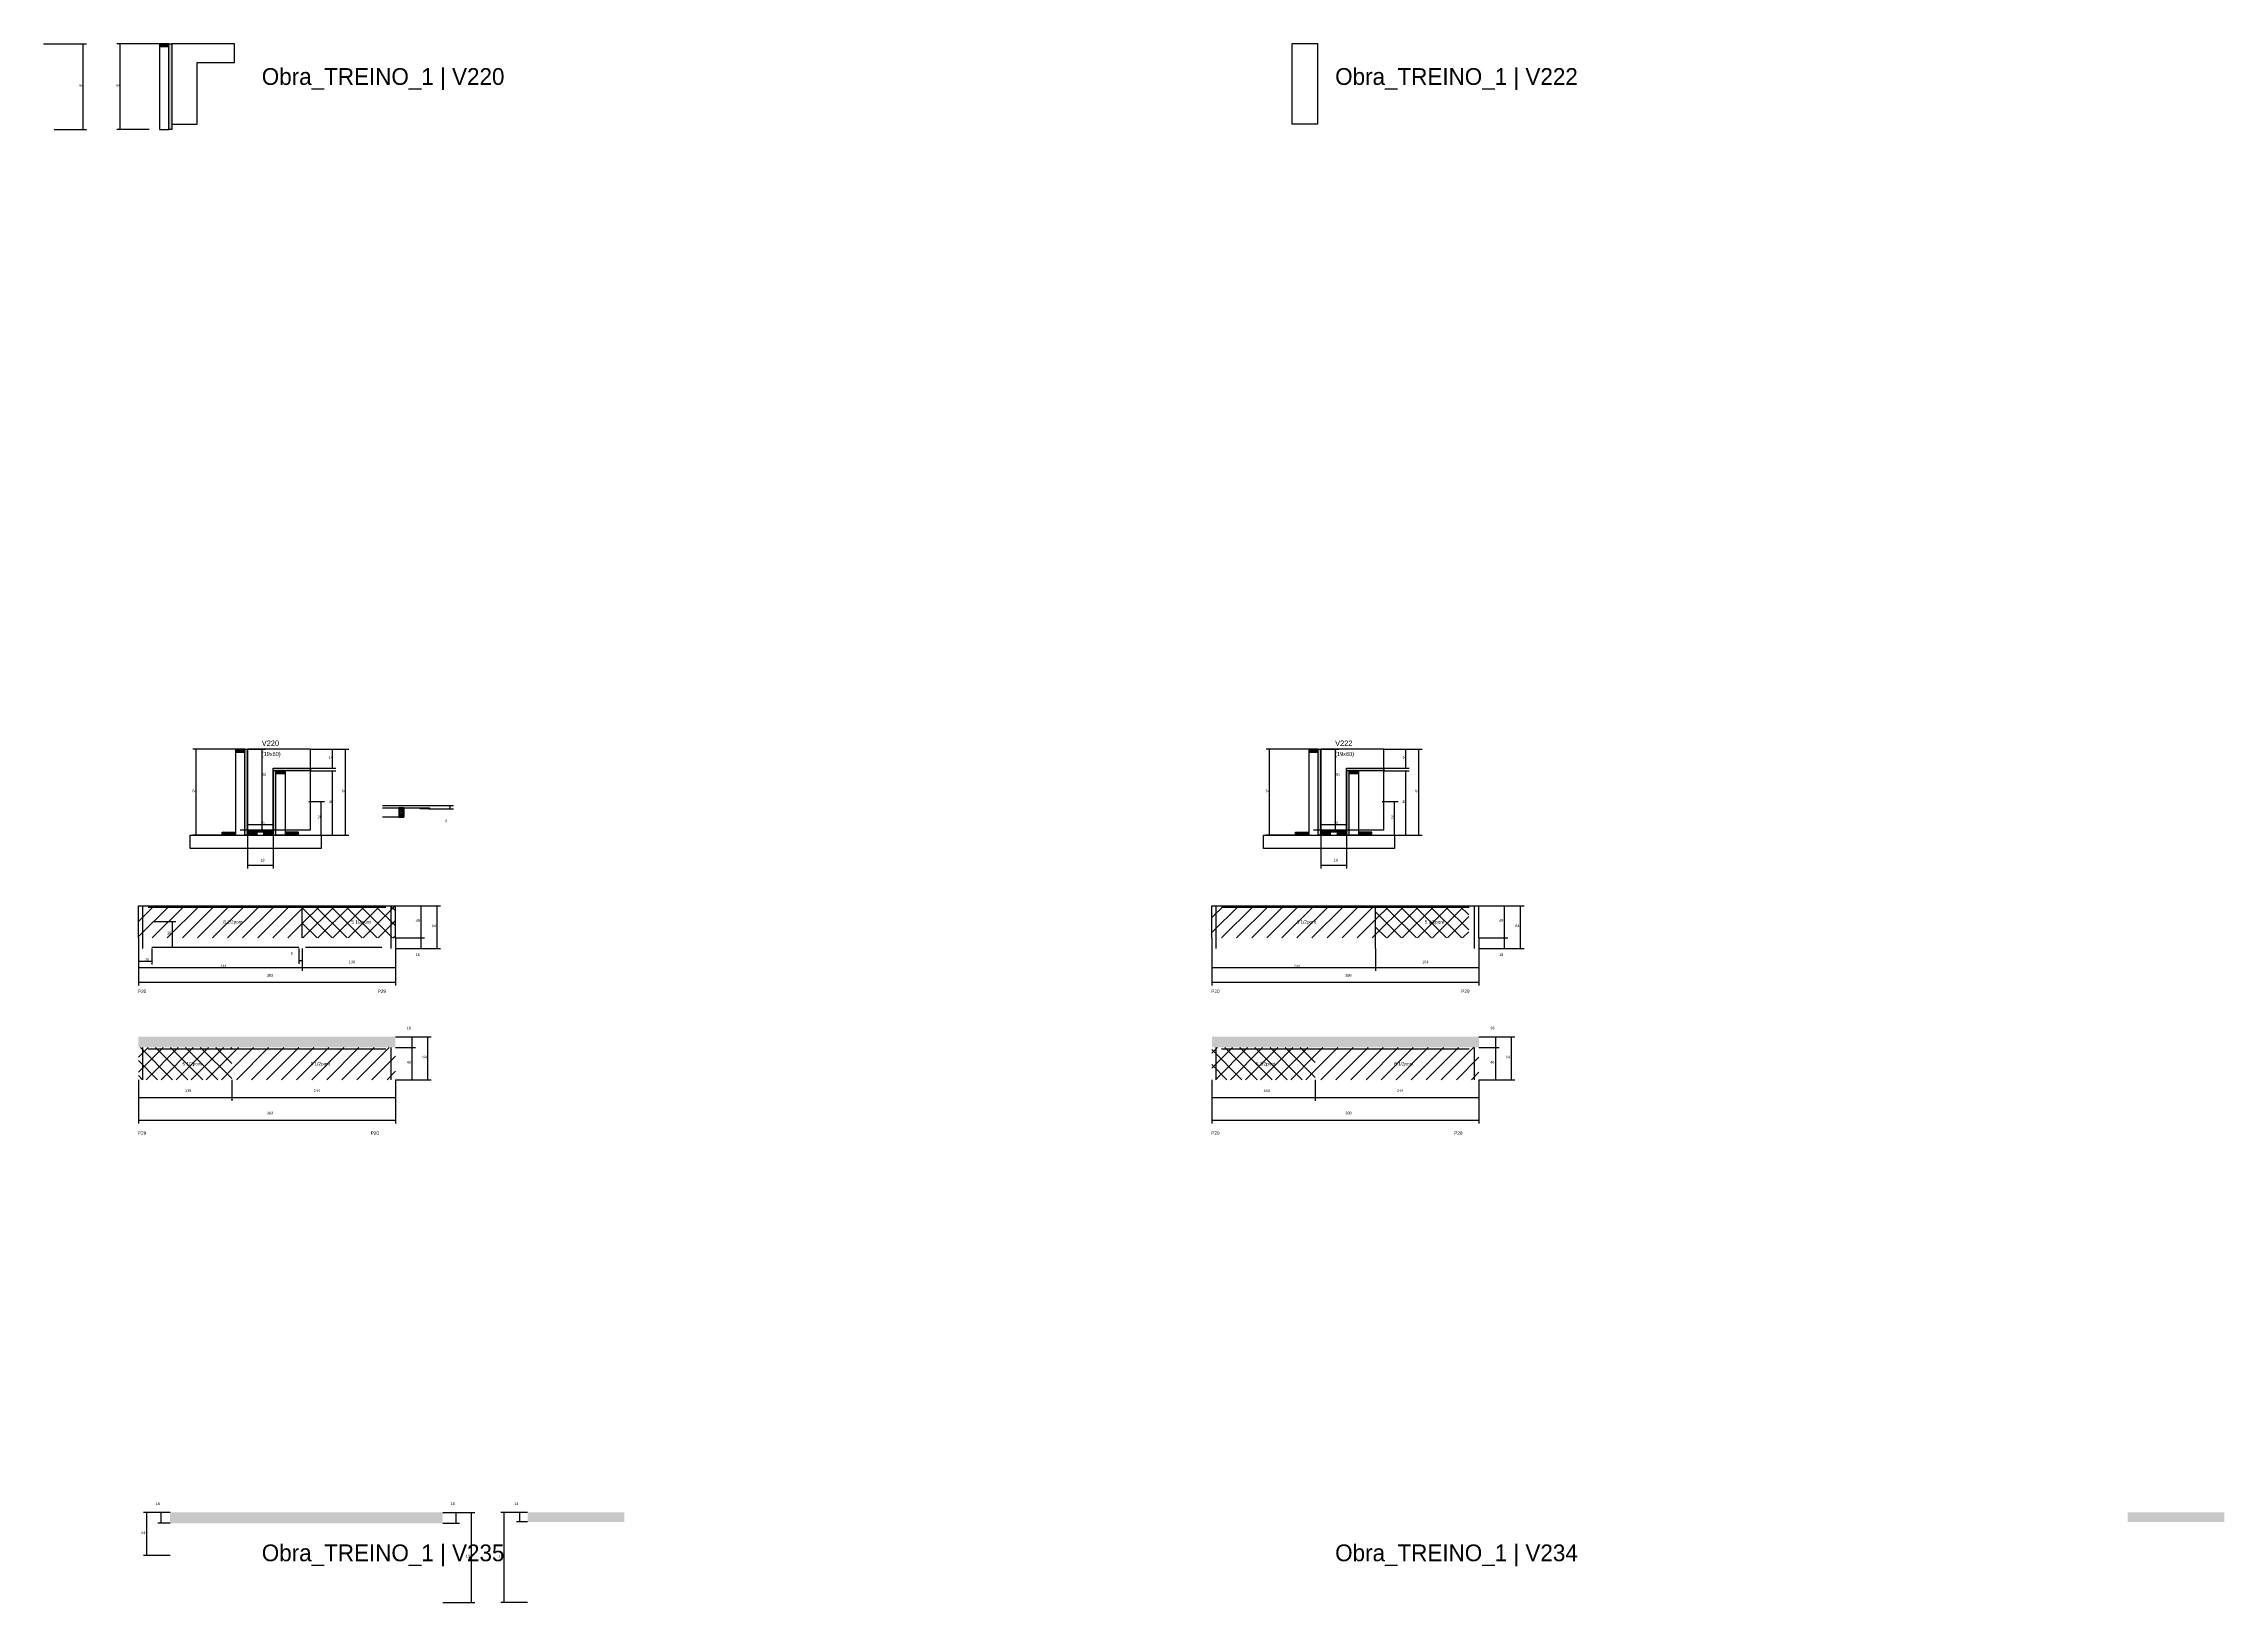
# Model space of a CAD drawing. Header units: metres. Extents: x -2848 to 22762, y -45195 to 1016.
# Drawn here: x 4475 to 7726, y -16671 to -14348 of the extents above; entities that cross this region are included whole.
import ezdxf

# ---------------------------------------------------------------- set-up
doc = ezdxf.new("R2010")
doc.units = ezdxf.units.M
for name, color, linetype in [('CONCRETO', 251, 'Continuous'), ('COTA', 4, 'Continuous'), ('Cota Seção (2x)', 4, 'Continuous'), ('Hachura', 253, 'Continuous'), ('LABEL_ID', 3, 'Continuous'), ('Madeira', 126, 'Continuous'), ('NOMENCLATURA', 7, 'Continuous'), ('Painéis', 200, 'Continuous'), ('REAPROVEITAMENTO', 251, 'Continuous'), ('SARR_2.2x7', 40, 'Continuous'), ('Texto Seção', 7, 'Continuous')]:
    doc.layers.add(name, color=color, linetype=linetype)

msp = doc.modelspace()

# ---------------------------------------------------------------- hatches: boundary and pattern name
at = {"layer": 'COTA'}
h = msp.add_hatch(dxfattribs=at)
h.set_pattern_fill('AR-CONC', scale=0.03)
h.paths.add_polyline_path([(4999.2, -15844.4), (4999.2, -15828.4), (4999.2, -15828.4), (4616.2, -15828.4), (4616.2, -15828.4), (4616.2, -15844.4), (4616.2, -15844.4), (4999.2, -15844.4)])
h = msp.add_hatch(dxfattribs=at)
h.set_pattern_fill('AR-CONC', scale=0.03)
h.paths.add_polyline_path([(6614.2, -15844.4), (6614.2, -15828.4), (6614.2, -15828.4), (6216.2, -15828.4), (6216.2, -15828.4), (6216.2, -15844.4), (6216.2, -15844.4), (6614.2, -15844.4)])
h = msp.add_hatch(dxfattribs=at)
h.set_pattern_fill('AR-CONC', scale=0.03)
h.paths.add_polyline_path([(5069.8, -16553.3), (5069.8, -16537.3), (5069.8, -16537.3), (4663.3, -16537.3), (4663.3, -16537.3), (4663.3, -16553.3), (4663.3, -16553.3), (5069.8, -16553.3)])
h = msp.add_hatch(dxfattribs=at)
h.set_pattern_fill('AR-CONC', scale=0.03)
h.paths.add_polyline_path([(5340.2, -16551.3), (5340.2, -16537.3), (5340.2, -16537.3), (5196.2, -16537.3), (5196.2, -16537.3), (5196.2, -16551.3), (5196.2, -16551.3), (5340.2, -16551.3)])
h = msp.add_hatch(dxfattribs=at)
h.set_pattern_fill('AR-CONC', scale=0.03)
h.paths.add_polyline_path([(7725.5, -16551.3), (7725.5, -16537.3), (7725.5, -16537.3), (7581.5, -16537.3), (7581.5, -16537.3), (7581.5, -16551.3), (7581.5, -16551.3), (7725.5, -16551.3)])
at = {"layer": 'Hachura'}
h = msp.add_hatch(dxfattribs=at)
h.set_pattern_fill('ANSI31', scale=0.5)
h.paths.add_polyline_path([(4661.7, -14353), (4661.7, -14348.6), (4661.7, -14348.6), (4647.7, -14348.6), (4647.7, -14348.6), (4647.7, -14353), (4647.7, -14353), (4661.7, -14353)])
h = msp.add_hatch(color=8, dxfattribs=at)
h.dxf.hatch_style = 1
h.paths.add_polyline_path([(4661.7, -14348.6), (4665.7, -14348.6), (4665.7, -14348.6), (4665.7, -14476.6), (4665.7, -14476.6), (4661.7, -14476.6), (4661.7, -14476.6), (4661.7, -14348.6)])
h = msp.add_hatch(dxfattribs=at)
h.set_pattern_fill('ANSI31', scale=0.5)
h.paths.add_polyline_path([(4774.8, -15404.4), (4774.8, -15400), (4774.8, -15400), (4760.8, -15400), (4760.8, -15400), (4760.8, -15404.4), (4760.8, -15404.4), (4774.8, -15404.4)])
h = msp.add_hatch(color=8, dxfattribs=at)
h.dxf.hatch_style = 1
h.paths.add_polyline_path([(4774.8, -15400), (4778.8, -15400), (4778.8, -15400), (4778.8, -15528), (4778.8, -15528), (4774.8, -15528), (4774.8, -15528), (4774.8, -15400)])
h = msp.add_hatch(dxfattribs=at)
h.set_pattern_fill('ANSI31', scale=0.5)
h.paths.add_polyline_path([(6374.8, -15404.4), (6374.8, -15400), (6374.8, -15400), (6360.8, -15400), (6360.8, -15400), (6360.8, -15404.4), (6360.8, -15404.4), (6374.8, -15404.4)])
h = msp.add_hatch(color=8, dxfattribs=at)
h.dxf.hatch_style = 1
h.paths.add_polyline_path([(6374.8, -15400), (6378.8, -15400), (6378.8, -15400), (6378.8, -15528), (6378.8, -15528), (6374.8, -15528), (6374.8, -15528), (6374.8, -15400)])
h = msp.add_hatch(color=8, dxfattribs=at)
h.dxf.hatch_style = 1
h.paths.add_polyline_path([(4820.8, -15428), (4816.8, -15428), (4816.8, -15428), (4816.8, -15528), (4816.8, -15528), (4820.8, -15528), (4820.8, -15528), (4820.8, -15428)])
h = msp.add_hatch(color=8, dxfattribs=at)
h.dxf.hatch_style = 1
h.paths.add_polyline_path([(4816.8, -15432), (4816.8, -15428), (4816.8, -15428), (4872.4, -15428), (4872.4, -15428), (4872.4, -15432), (4872.4, -15432), (4816.8, -15432)])
h = msp.add_hatch(dxfattribs=at)
h.set_pattern_fill('ANSI31', scale=0.5)
h.paths.add_polyline_path([(4820.8, -15436.4), (4820.8, -15432), (4820.8, -15432), (4834.8, -15432), (4834.8, -15432), (4834.8, -15436.4), (4834.8, -15436.4), (4820.8, -15436.4)])
h = msp.add_hatch(color=8, dxfattribs=at)
h.dxf.hatch_style = 1
h.paths.add_polyline_path([(6420.8, -15428), (6416.8, -15428), (6416.8, -15428), (6416.8, -15528), (6416.8, -15528), (6420.8, -15528), (6420.8, -15528), (6420.8, -15428)])
h = msp.add_hatch(color=8, dxfattribs=at)
h.dxf.hatch_style = 1
h.paths.add_polyline_path([(6416.8, -15432), (6416.8, -15428), (6416.8, -15428), (6472.4, -15428), (6472.4, -15428), (6472.4, -15432), (6472.4, -15432), (6416.8, -15432)])
h = msp.add_hatch(dxfattribs=at)
h.set_pattern_fill('ANSI31', scale=0.5)
h.paths.add_polyline_path([(6420.8, -15436.4), (6420.8, -15432), (6420.8, -15432), (6434.8, -15432), (6434.8, -15432), (6434.8, -15436.4), (6434.8, -15436.4), (6420.8, -15436.4)])
h = msp.add_hatch(dxfattribs=at)
h.set_pattern_fill('ANSI31', scale=0.5)
h.paths.add_polyline_path([(5011.5, -15487.3), (5004.5, -15487.3), (5004.5, -15501.3), (5011.5, -15501.3)])
h = msp.add_hatch(dxfattribs=at)
h.set_pattern_fill('ANSI31', scale=0.5)
h.paths.add_polyline_path([(5035.9, -15487.3), (5035.9, -15488.7), (5035.9, -15488.7), (5049.8, -15488.7), (5049.8, -15488.7), (5049.8, -15487.3), (5049.8, -15487.3), (5035.9, -15487.3)])
h = msp.add_hatch(dxfattribs=at)
h.set_pattern_fill('ANSI31', scale=0.5)
h.paths.add_polyline_path([(4740.8, -15528), (4740.8, -15523.6), (4740.8, -15523.6), (4760.8, -15523.6), (4760.8, -15523.6), (4760.8, -15528), (4760.8, -15528), (4740.8, -15528)])
h = msp.add_hatch(color=8, dxfattribs=at)
h.dxf.hatch_style = 1
h.paths.add_polyline_path([(4778.8, -15523.6), (4778.8, -15520), (4778.8, -15520), (4816.8, -15520), (4816.8, -15520), (4816.8, -15523.6), (4816.8, -15523.6), (4778.8, -15523.6)])
h = msp.add_hatch(dxfattribs=at)
h.set_pattern_fill('ANSI31', scale=0.5)
h.paths.add_polyline_path([(4778.8, -15528), (4778.8, -15523.6), (4778.8, -15523.6), (4792.8, -15523.6), (4792.8, -15523.6), (4792.8, -15528), (4792.8, -15528), (4778.8, -15528)])
h = msp.add_hatch(dxfattribs=at)
h.set_pattern_fill('ANSI31', scale=0.5)
h.paths.add_polyline_path([(4816.8, -15528), (4816.8, -15523.6), (4816.8, -15523.6), (4802.8, -15523.6), (4802.8, -15523.6), (4802.8, -15528), (4802.8, -15528), (4816.8, -15528)])
h = msp.add_hatch(dxfattribs=at)
h.set_pattern_fill('ANSI31', scale=0.5)
h.paths.add_polyline_path([(4854.8, -15528), (4854.8, -15523.6), (4854.8, -15523.6), (4834.8, -15523.6), (4834.8, -15523.6), (4834.8, -15528), (4834.8, -15528), (4854.8, -15528)])
h = msp.add_hatch(dxfattribs=at)
h.set_pattern_fill('ANSI31', scale=0.5)
h.paths.add_polyline_path([(6340.8, -15528), (6340.8, -15523.6), (6340.8, -15523.6), (6360.8, -15523.6), (6360.8, -15523.6), (6360.8, -15528), (6360.8, -15528), (6340.8, -15528)])
h = msp.add_hatch(color=8, dxfattribs=at)
h.dxf.hatch_style = 1
h.paths.add_polyline_path([(6378.8, -15523.6), (6378.8, -15520), (6378.8, -15520), (6416.8, -15520), (6416.8, -15520), (6416.8, -15523.6), (6416.8, -15523.6), (6378.8, -15523.6)])
h = msp.add_hatch(dxfattribs=at)
h.set_pattern_fill('ANSI31', scale=0.5)
h.paths.add_polyline_path([(6378.8, -15528), (6378.8, -15523.6), (6378.8, -15523.6), (6392.8, -15523.6), (6392.8, -15523.6), (6392.8, -15528), (6392.8, -15528), (6378.8, -15528)])
h = msp.add_hatch(dxfattribs=at)
h.set_pattern_fill('ANSI31', scale=0.5)
h.paths.add_polyline_path([(6416.8, -15528), (6416.8, -15523.6), (6416.8, -15523.6), (6402.8, -15523.6), (6402.8, -15523.6), (6402.8, -15528), (6402.8, -15528), (6416.8, -15528)])
h = msp.add_hatch(dxfattribs=at)
h.set_pattern_fill('ANSI31', scale=0.5)
h.paths.add_polyline_path([(6454.8, -15528), (6454.8, -15523.6), (6454.8, -15523.6), (6434.8, -15523.6), (6434.8, -15523.6), (6434.8, -15528), (6434.8, -15528), (6454.8, -15528)])
at = {"layer": 'REAPROVEITAMENTO'}
h = msp.add_hatch(dxfattribs=at)
h.set_pattern_fill('ANSI31', scale=5)
h.paths.add_polyline_path([(4860.2, -15633.1), (4616.2, -15633.1), (4616.2, -15633.1), (4616.2, -15681.1), (4616.2, -15681.1), (4860.2, -15681.1), (4860.2, -15681.1), (4860.2, -15633.1)])
h = msp.add_hatch(dxfattribs=at)
h.set_pattern_fill('ANSI37', scale=5)
h.paths.add_polyline_path([(4999.2, -15633.1), (4860.2, -15633.1), (4860.2, -15633.1), (4860.2, -15681.1), (4860.2, -15681.1), (4999.2, -15681.1), (4999.2, -15681.1), (4999.2, -15633.1)])
h = msp.add_hatch(dxfattribs=at)
h.set_pattern_fill('ANSI31', scale=5)
h.paths.add_polyline_path([(6460.2, -15633.1), (6216.2, -15633.1), (6216.2, -15633.1), (6216.2, -15681.1), (6216.2, -15681.1), (6460.2, -15681.1), (6460.2, -15681.1), (6460.2, -15633.1)])
h = msp.add_hatch(dxfattribs=at)
h.set_pattern_fill('ANSI37', scale=5)
h.paths.add_polyline_path([(6599.2, -15633.1), (6460.2, -15633.1), (6460.2, -15633.1), (6460.2, -15681.1), (6460.2, -15681.1), (6599.2, -15681.1), (6599.2, -15681.1), (6599.2, -15633.1)])
h = msp.add_hatch(dxfattribs=at)
h.set_pattern_fill('ANSI37', scale=5)
h.paths.add_polyline_path([(4616.2, -15892.4), (4755.2, -15892.4), (4755.2, -15892.4), (4755.2, -15844.4), (4755.2, -15844.4), (4616.2, -15844.4), (4616.2, -15844.4), (4616.2, -15892.4)])
h = msp.add_hatch(dxfattribs=at)
h.set_pattern_fill('ANSI31', scale=5)
h.paths.add_polyline_path([(4755.2, -15892.4), (4999.2, -15892.4), (4999.2, -15892.4), (4999.2, -15844.4), (4999.2, -15844.4), (4755.2, -15844.4), (4755.2, -15844.4), (4755.2, -15892.4)])
h = msp.add_hatch(dxfattribs=at)
h.set_pattern_fill('ANSI37', scale=5)
h.paths.add_polyline_path([(6216.2, -15892.4), (6370.2, -15892.4), (6370.2, -15892.4), (6370.2, -15844.4), (6370.2, -15844.4), (6216.2, -15844.4), (6216.2, -15844.4), (6216.2, -15892.4)])
h = msp.add_hatch(dxfattribs=at)
h.set_pattern_fill('ANSI31', scale=5)
h.paths.add_polyline_path([(6370.2, -15892.4), (6614.2, -15892.4), (6614.2, -15892.4), (6614.2, -15844.4), (6614.2, -15844.4), (6370.2, -15844.4), (6370.2, -15844.4), (6370.2, -15892.4)])

# ---------------------------------------------------------------- linework, layer by layer
at = {"layer": 'CONCRETO'}
for points in [[(4759.3, -14376.6), (4759.3, -14348.6), (4665.7, -14348.6), (4665.7, -14376.6), (4665.7, -14376.6), (4665.7, -14468.6), (4703.7, -14468.6), (4703.7, -14376.6)], [(6335.7, -14348.5), (6335.7, -14348.5), (6373.7, -14348.5), (6373.7, -14376.5), (6373.7, -14376.5), (6373.7, -14468.5), (6335.7, -14468.5), (6335.7, -14348.5)], [(4872.4, -15428), (4872.4, -15400), (4778.8, -15400), (4778.8, -15428), (4778.8, -15428), (4778.8, -15520), (4816.8, -15520), (4816.8, -15428)], [(4778.8, -15520), (4872.4, -15520), (4872.4, -15400), (4778.8, -15400)], [(6472.4, -15428), (6472.4, -15400), (6378.8, -15400), (6378.8, -15428), (6378.8, -15428), (6378.8, -15520), (6416.8, -15520), (6416.8, -15428)], [(6378.8, -15520), (6472.4, -15520), (6472.4, -15400), (6378.8, -15400)]]:
    msp.add_lwpolyline(points, close=True, dxfattribs=at)
at = {"layer": 'COTA'}
for p, q in [((4474.8, -14348.6), (4538.7, -14348.6)), ((4533.7, -14476.6), (4533.7, -14348.6)), ((4647.7, -14348.6), (4583.8, -14348.6)), ((4588.8, -14476.6), (4588.8, -14348.6)), ((4490.4, -14476.6), (4538.7, -14476.6)), ((4632.1, -14476.6), (4583.8, -14476.6)), ((4760.8, -15400), (4697, -15400)), ((4702, -15528), (4702, -15400)), ((4872.4, -15400), (4929.8, -15400)), ((4872.4, -15400), (4910.5, -15400)), ((4905.5, -15428), (4905.5, -15400)), ((4924.8, -15528), (4924.8, -15400)), ((6360.8, -15400), (6297, -15400)), ((6302, -15528), (6302, -15400)), ((6472.4, -15400), (6529.8, -15400)), ((6472.4, -15400), (6510.5, -15400)), ((6505.5, -15428), (6505.5, -15400)), ((6524.8, -15528), (6524.8, -15400)), ((4872.4, -15428), (4910.5, -15428)), ((4872.4, -15432), (4910.5, -15432)), ((4905.5, -15528), (4905.5, -15432)), ((6472.4, -15428), (6510.5, -15428)), ((6472.4, -15432), (6510.5, -15432)), ((6505.5, -15528), (6505.5, -15432)), ((4870.1, -15478.1), (4893.7, -15478.1)), ((4888.7, -15528), (4888.7, -15478.1)), ((5049.3, -15483.7), (5085.7, -15483.7)), ((5049.3, -15488.7), (5085.7, -15488.7)), ((5080.7, -15488.7), (5080.7, -15483.7)), ((6470.1, -15478.1), (6493.7, -15478.1)), ((6488.7, -15528), (6488.7, -15478.1)), ((4745.2, -15528), (4697, -15528)), ((4778.8, -15528), (4778.8, -15577.8)), ((4816.8, -15528), (4816.8, -15577.8)), ((4850.4, -15528), (4929.8, -15528)), ((4850.4, -15528), (4910.5, -15528)), ((4870.1, -15528), (4893.7, -15528)), ((6345.2, -15528), (6297, -15528)), ((6378.8, -15528), (6378.8, -15577.8)), ((6416.8, -15528), (6416.8, -15577.8)), ((6450.4, -15528), (6529.8, -15528)), ((6450.4, -15528), (6510.5, -15528)), ((6470.1, -15528), (6493.7, -15528)), ((4778.8, -15572.8), (4816.8, -15572.8)), ((6378.8, -15572.8), (6416.8, -15572.8)), ((4616.2, -15681.1), (4616.2, -15730.1)), ((4616.2, -15681.1), (4616.2, -15752.1)), ((4860.2, -15697.1), (4860.2, -15730.1)), ((4860.2, -15697.1), (4860.2, -15730.1)), ((4999.2, -15681.1), (4999.2, -15730.1)), ((4999.2, -15681.1), (4999.2, -15752.1)), ((6216.2, -15681.1), (6216.2, -15730.1)), ((6216.2, -15681.1), (6216.2, -15752.1)), ((6460.2, -15697.1), (6460.2, -15730.1)), ((6460.2, -15697.1), (6460.2, -15730.1)), ((6614.2, -15681.1), (6614.2, -15730.1)), ((6614.2, -15681.1), (6614.2, -15752.1)), ((4616.2, -15725.1), (4860.2, -15725.1)), ((4860.2, -15725.1), (4999.2, -15725.1)), ((6216.2, -15725.1), (6460.2, -15725.1)), ((6460.2, -15725.1), (6614.2, -15725.1)), ((4616.2, -15747.1), (4999.2, -15747.1)), ((6216.2, -15747.1), (6614.2, -15747.1)), ((4616.2, -15892.4), (4616.2, -15923.9)), ((4616.2, -15892.4), (4616.2, -15957.5)), ((4755.2, -15892.4), (4755.2, -15923.9)), ((4755.2, -15892.4), (4755.2, -15923.9)), ((4999.2, -15892.4), (4999.2, -15923.9)), ((4999.2, -15892.4), (4999.2, -15957.5)), ((6216.2, -15892.4), (6216.2, -15923.9)), ((6216.2, -15892.4), (6216.2, -15957.5)), ((6370.2, -15892.4), (6370.2, -15923.9)), ((6370.2, -15892.4), (6370.2, -15923.9)), ((6614.2, -15892.4), (6614.2, -15923.9)), ((6614.2, -15892.4), (6614.2, -15957.5)), ((4616.2, -15918.9), (4755.2, -15918.9)), ((4755.2, -15918.9), (4999.2, -15918.9)), ((6216.2, -15918.9), (6370.2, -15918.9)), ((6370.2, -15918.9), (6614.2, -15918.9)), ((4616.2, -15952.5), (4999.2, -15952.5)), ((6216.2, -15952.5), (6614.2, -15952.5)), ((4663.3, -16537.3), (4623.6, -16537.3)), ((4628.6, -16601.3), (4628.6, -16537.3)), ((4663.3, -16537.3), (4645.2, -16537.3)), ((4650.2, -16553.3), (4650.2, -16537.3)), ((4663.3, -16553.3), (4645.2, -16553.3)), ((4663.3, -16601.3), (4623.6, -16601.3))]:
    msp.add_line(p, q, dxfattribs=at)
at = {"layer": 'Cota Seção (2x)'}
for p, q in [((4767.8, -15400), (4805.4, -15400)), ((4800.4, -15520), (4800.4, -15400)), ((6367.8, -15400), (6405.4, -15400)), ((6400.4, -15520), (6400.4, -15400)), ((4767.8, -15520), (4805.4, -15520)), ((4778.8, -15528), (4778.8, -15507)), ((4778.8, -15512), (4816.8, -15512)), ((4816.8, -15528), (4816.8, -15507)), ((6367.8, -15520), (6405.4, -15520)), ((6378.8, -15528), (6378.8, -15507)), ((6378.8, -15512), (6416.8, -15512)), ((6416.8, -15528), (6416.8, -15507)), ((4999.2, -15633.1), (5042.6, -15633.1)), ((4999.2, -15633.1), (5066.5, -15633.1)), ((5037.6, -15681.1), (5037.6, -15633.1)), ((5061.5, -15697.1), (5061.5, -15633.1)), ((6614.2, -15633.1), (6657.6, -15633.1)), ((6614.2, -15633.1), (6681.5, -15633.1)), ((6652.6, -15681.1), (6652.6, -15633.1)), ((6676.5, -15697.1), (6676.5, -15633.1)), ((4639.7, -15656.9), (4672.1, -15656.9)), ((4667.1, -15694.9), (4667.1, -15656.9)), ((4616.2, -15697.1), (4616.2, -15720.6)), ((4636.2, -15697.1), (4636.2, -15720.6)), ((4639.7, -15694.9), (4672.1, -15694.9)), ((4855.2, -15697.1), (4855.2, -15719.6)), ((4860.2, -15697.1), (4860.2, -15719.6)), ((4999.2, -15681.1), (5042.6, -15681.1)), ((4999.2, -15681.1), (5042.6, -15681.1)), ((4999.2, -15697.1), (5042.6, -15697.1)), ((4999.2, -15697.1), (5066.5, -15697.1)), ((5037.6, -15697.1), (5037.6, -15681.1)), ((6614.2, -15681.1), (6657.6, -15681.1)), ((6614.2, -15681.1), (6657.6, -15681.1)), ((6614.2, -15697.1), (6657.6, -15697.1)), ((6614.2, -15697.1), (6681.5, -15697.1)), ((6652.6, -15697.1), (6652.6, -15681.1)), ((4616.2, -15715.6), (4636.2, -15715.6)), ((4855.2, -15714.6), (4860.2, -15714.6)), ((4999.2, -15828.4), (5029.3, -15828.4)), ((4999.2, -15828.4), (5052.7, -15828.4)), ((5024.3, -15844.4), (5024.3, -15828.4)), ((5047.7, -15892.4), (5047.7, -15828.4)), ((6614.2, -15828.4), (6644.3, -15828.4)), ((6614.2, -15828.4), (6667.7, -15828.4)), ((6639.3, -15844.4), (6639.3, -15828.4)), ((6662.7, -15892.4), (6662.7, -15828.4)), ((4999.2, -15844.4), (5029.3, -15844.4)), ((4999.2, -15844.4), (5029.3, -15844.4)), ((5024.3, -15892.4), (5024.3, -15844.4)), ((6614.2, -15844.4), (6644.3, -15844.4)), ((6614.2, -15844.4), (6644.3, -15844.4)), ((6639.3, -15892.4), (6639.3, -15844.4)), ((4999.2, -15892.4), (5029.3, -15892.4)), ((4999.2, -15892.4), (5052.7, -15892.4)), ((6614.2, -15892.4), (6644.3, -15892.4)), ((6614.2, -15892.4), (6667.7, -15892.4)), ((5069.8, -16537.3), (5094.8, -16537.3)), ((5069.8, -16537.3), (5117.4, -16537.3)), ((5089.8, -16553.3), (5089.8, -16537.3)), ((5112.4, -16671.3), (5112.4, -16537.3)), ((5196.2, -16537.3), (5156.1, -16537.3)), ((5161.1, -16671.3), (5161.1, -16537.3)), ((5196.2, -16537.3), (5179.6, -16537.3)), ((5184.6, -16551.3), (5184.6, -16537.3)), ((5069.8, -16553.3), (5094.8, -16553.3)), ((5196.2, -16551.3), (5179.6, -16551.3)), ((5069.8, -16671.3), (5117.4, -16671.3)), ((5196.2, -16671.3), (5156.1, -16671.3))]:
    msp.add_line(p, q, dxfattribs=at)
at = {"layer": 'Madeira'}
for points in [[(4661.7, -14353), (4661.7, -14348.6), (4647.7, -14348.6), (4647.7, -14353)], [(4661.7, -14348.6), (4647.7, -14348.6), (4647.7, -14476.6), (4661.7, -14476.6)], [(4774.8, -15404.4), (4774.8, -15400), (4760.8, -15400), (4760.8, -15404.4)], [(4774.8, -15400), (4760.8, -15400), (4760.8, -15528), (4774.8, -15528)], [(6374.8, -15404.4), (6374.8, -15400), (6360.8, -15400), (6360.8, -15404.4)], [(6374.8, -15400), (6360.8, -15400), (6360.8, -15528), (6374.8, -15528)], [(4820.8, -15436.4), (4820.8, -15432), (4834.8, -15432), (4834.8, -15436.4)], [(4820.8, -15432), (4834.8, -15432), (4834.8, -15528), (4820.8, -15528)], [(6420.8, -15436.4), (6420.8, -15432), (6434.8, -15432), (6434.8, -15436.4)], [(6420.8, -15432), (6434.8, -15432), (6434.8, -15528), (6420.8, -15528)], [(5011.5, -15501.3), (5011.5, -15487.3), (5004.5, -15487.3), (5004.5, -15501.3)], [(5035.9, -15487.3), (5049.8, -15487.3), (5049.8, -15488.7), (5035.9, -15488.7)], [(4888.3, -15548), (4693.1, -15548), (4693.1, -15528), (4888.3, -15528)], [(4740.8, -15528), (4740.8, -15523.6), (4760.8, -15523.6), (4760.8, -15528)], [(4778.8, -15528), (4778.8, -15523.6), (4792.8, -15523.6), (4792.8, -15528)], [(4816.8, -15528), (4816.8, -15523.6), (4802.8, -15523.6), (4802.8, -15528)], [(4854.8, -15528), (4854.8, -15523.6), (4834.8, -15523.6), (4834.8, -15528)], [(6488.3, -15548), (6293.1, -15548), (6293.1, -15528), (6488.3, -15528)], [(6340.8, -15528), (6340.8, -15523.6), (6360.8, -15523.6), (6360.8, -15528)], [(6378.8, -15528), (6378.8, -15523.6), (6392.8, -15523.6), (6392.8, -15528)], [(6416.8, -15528), (6416.8, -15523.6), (6402.8, -15523.6), (6402.8, -15528)], [(6454.8, -15528), (6454.8, -15523.6), (6434.8, -15523.6), (6434.8, -15528)]]:
    msp.add_lwpolyline(points, close=True, dxfattribs=at)
msp.add_lwpolyline([(5011.5, -15487.3), (5011.5, -15501.3), (4980, -15501.3)], dxfattribs=at)
at = {"layer": 'Painéis'}
for p, q in [((4778.8, -15528), (4778.8, -15400)), ((6378.8, -15528), (6378.8, -15400)), ((4816.8, -15428), (4872.4, -15428)), ((4816.8, -15432), (4816.8, -15428)), ((4816.8, -15528), (4816.8, -15432)), ((4872.4, -15432), (4872.4, -15428)), ((6416.8, -15428), (6472.4, -15428)), ((6416.8, -15432), (6416.8, -15428)), ((6416.8, -15528), (6416.8, -15432)), ((6472.4, -15432), (6472.4, -15428)), ((4980, -15483.7), (5049.8, -15483.7)), ((4980, -15487.3), (5049.8, -15487.3)), ((4778.8, -15520), (4816.8, -15520)), ((4778.8, -15523.6), (4778.8, -15520)), ((4816.8, -15523.6), (4816.8, -15520)), ((6378.8, -15520), (6416.8, -15520)), ((6378.8, -15523.6), (6378.8, -15520)), ((6416.8, -15523.6), (6416.8, -15520)), ((4616.2, -15633.1), (4999.2, -15633.1)), ((4616.2, -15681.1), (4616.2, -15633.1)), ((4860.2, -15681.1), (4860.2, -15633.1)), ((4999.2, -15681.1), (4999.2, -15633.1)), ((6216.2, -15633.1), (6614.2, -15633.1)), ((6216.2, -15681.1), (6216.2, -15633.1)), ((6460.2, -15697.1), (6460.2, -15633.1)), ((6614.2, -15681.1), (6614.2, -15633.1))]:
    msp.add_line(p, q, dxfattribs=at)
for points in [[(4661.7, -14348.6), (4665.7, -14348.6), (4665.7, -14476.6), (4661.7, -14476.6)], [(4774.8, -15400), (4778.8, -15400), (4778.8, -15528), (4774.8, -15528)], [(6374.8, -15400), (6378.8, -15400), (6378.8, -15528), (6374.8, -15528)], [(4816.8, -15432), (4816.8, -15428), (4872.4, -15428), (4872.4, -15432)], [(4820.8, -15432), (4816.8, -15432), (4816.8, -15528), (4820.8, -15528)], [(6416.8, -15432), (6416.8, -15428), (6472.4, -15428), (6472.4, -15432)], [(6420.8, -15432), (6416.8, -15432), (6416.8, -15528), (6420.8, -15528)], [(4778.8, -15523.6), (4778.8, -15520), (4816.8, -15520), (4816.8, -15523.6)], [(6378.8, -15523.6), (6378.8, -15520), (6416.8, -15520), (6416.8, -15523.6)]]:
    msp.add_lwpolyline(points, close=True, dxfattribs=at)
at = {"layer": 'SARR_2.2x7'}
for p, q in [((4622.8, -15681.1), (4622.8, -15633.1)), ((4630.8, -15635.3), (4860.2, -15635.3)), ((4860.2, -15635.3), (4984.7, -15635.3)), ((4992.7, -15681.1), (4992.7, -15633.1)), ((6222.8, -15681.1), (6222.8, -15633.1)), ((6230.8, -15635.3), (6460.2, -15635.3)), ((6460.2, -15635.3), (6599.7, -15635.3)), ((6607.7, -15681.1), (6607.7, -15633.1)), ((4622.8, -15697.1), (4622.8, -15681.1)), ((4636.2, -15694.9), (4855.2, -15694.9)), ((4865.2, -15694.9), (4979.2, -15694.9)), ((4992.7, -15697.1), (4992.7, -15681.1)), ((6222.8, -15697.1), (6222.8, -15681.1)), ((6607.7, -15697.1), (6607.7, -15681.1)), ((4622.8, -15892.4), (4622.8, -15844.4)), ((4630.8, -15846.6), (4755.2, -15846.6)), ((4755.2, -15846.6), (4984.7, -15846.6)), ((4992.7, -15892.4), (4992.7, -15844.4)), ((6222.8, -15892.4), (6222.8, -15844.4)), ((6230.8, -15846.6), (6370.2, -15846.6)), ((6370.2, -15846.6), (6599.7, -15846.6)), ((6607.7, -15892.4), (6607.7, -15844.4))]:
    msp.add_line(p, q, dxfattribs=at)

# ---------------------------------------------------------------- texts
at = {"layer": 'COTA'}
for s, p in [('64', (4528.2, -14412.6)), ('64', (4583.3, -14412.6)), ('14', (4900, -15414)), ('14', (6500, -15414)), ('64', (4696.5, -15464)), ('64', (4919.3, -15464)), ('64', (6296.5, -15464)), ('64', (6519.3, -15464)), ('25', (4883.2, -15503)), ('48', (4900, -15480)), ('2', (5073.2, -15509.1)), ('25', (6483.2, -15503)), ('48', (6500, -15480)), ('19', (4797.8, -15567.3)), ('19', (6397.8, -15567.3)), ('244', (4738.2, -15725.1)), ('139', (4929.7, -15718.9)), ('244', (6338.2, -15725.1)), ('154', (6529.7, -15718.9)), ('383', (4807.7, -15738.9)), ('398', (6415.2, -15738.9)), ('139', (4685.7, -15910.7)), ('244', (4877.2, -15910.9)), ('154', (6293.2, -15910.8)), ('244', (6492.2, -15910.9)), ('383', (4807.7, -15944.2)), ('398', (6415.2, -15944.2)), ('16', (4642.1, -16526.3)), ('64', (4620.5, -16569.3))]:
    msp.add_text(s, height=4, dxfattribs=at).set_placement(p)
at = {"layer": 'Cota Seção (2x)'}
for s, p in [('60', (4800.4, -15440)), ('60', (6400.4, -15440)), ('19', (4797.8, -15512)), ('19', (6397.8, -15512)), ('48', (5029.5, -15657.1)), ('64', (5053.4, -15665.1)), ('48', (6644.5, -15657.1)), ('64', (6668.4, -15665.1)), ('38', (4658.9, -15675.9)), ('20', (4626.2, -15715.6)), ('5', (4843.2, -15706.5)), ('16', (5029.5, -15708.1)), ('16', (6644.5, -15708.1)), ('16', (5016.2, -15817.4)), ('16', (6631.2, -15817.4)), ('64', (5039.6, -15860.4)), ('64', (6654.6, -15860.4)), ('48', (5016.2, -15868.4)), ('48', (6631.2, -15868.4)), ('16', (5081.7, -16526.3)), ('14', (5176.5, -16526.2)), ('134', (5104.2, -16604.3)), ('134', (5152.9, -16604.3))]:
    msp.add_text(s, height=4, dxfattribs=at).set_placement(p)
at = {"layer": 'LABEL_ID'}
for s, p in [('Obra_TREINO_1 | V220', (4800, -14410)), ('Obra_TREINO_1 | V222', (6400, -14410)), ('Obra_TREINO_1 | V235', (4800, -16610)), ('Obra_TREINO_1 | V234', (6400, -16610))]:
    msp.add_text(s, height=25, dxfattribs=at).set_placement(p)
at = {"layer": 'NOMENCLATURA'}
for s, p in [('8 1/2pont', (4742.6, -15659.9)), ('5 1/2pont', (4933.6, -15659.9)), ('8 1/2pont', (6342.6, -15659.9)), ('5 1/2pont', (6533.6, -15659.9)), ('P20', (4615.4, -15763.1)), ('P29', (4973, -15763.1)), ('P20', (6215.4, -15763.1)), ('P29', (6588, -15763.1)), ('5 1/2pont', (4681.8, -15871.2)), ('8 1/2pont', (4872.9, -15871.2)), ('5 1/2pont', (6281.8, -15871.2)), ('8 1/2pont', (6487.9, -15871.2)), ('P29', (4615.4, -15974.4)), ('P20', (4962.4, -15974.4)), ('P29', (6215.4, -15974.4)), ('P20', (6577.4, -15974.4))]:
    msp.add_text(s, height=5, dxfattribs=at).set_placement(p)
at = {"layer": 'Texto Seção'}
for s, height, p in [('V220', 8, (4800, -15395)), ('(19x60)', 6, (4800, -15410)), ('V222', 8, (6400, -15395)), ('(19x60)', 6, (6400, -15410))]:
    msp.add_text(s, height=height, dxfattribs=at).set_placement(p)

doc.saveas('drawing.dxf')
